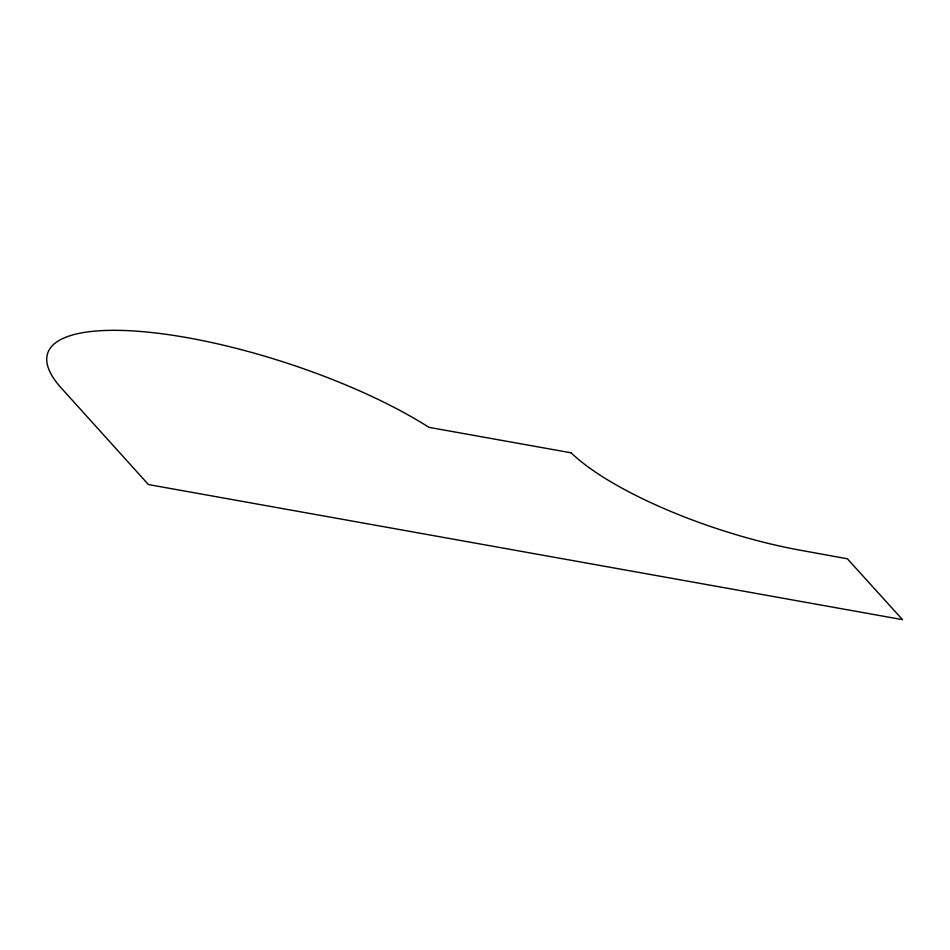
<?xml version="1.0" encoding="UTF-8"?>
<svg xmlns="http://www.w3.org/2000/svg" width="950" height="950" viewBox="0 0 950 950"><rect width="100%" height="100%" fill="white"/><g stroke="black" fill="none" stroke-linecap="round" stroke-linejoin="round"><path stroke-width="1.43" d="M571.092 452.806L428.996 427.358A230.411 65.051 18.1 0 0 149.863 332.334A230.411 65.051 18.1 0 0 62.344 389.203L148.426 484.559L902.5 619.649L847.388 558.79L801.646 550.466A190.736 53.853 18.1 0 1 571.092 452.806"/></g></svg>
